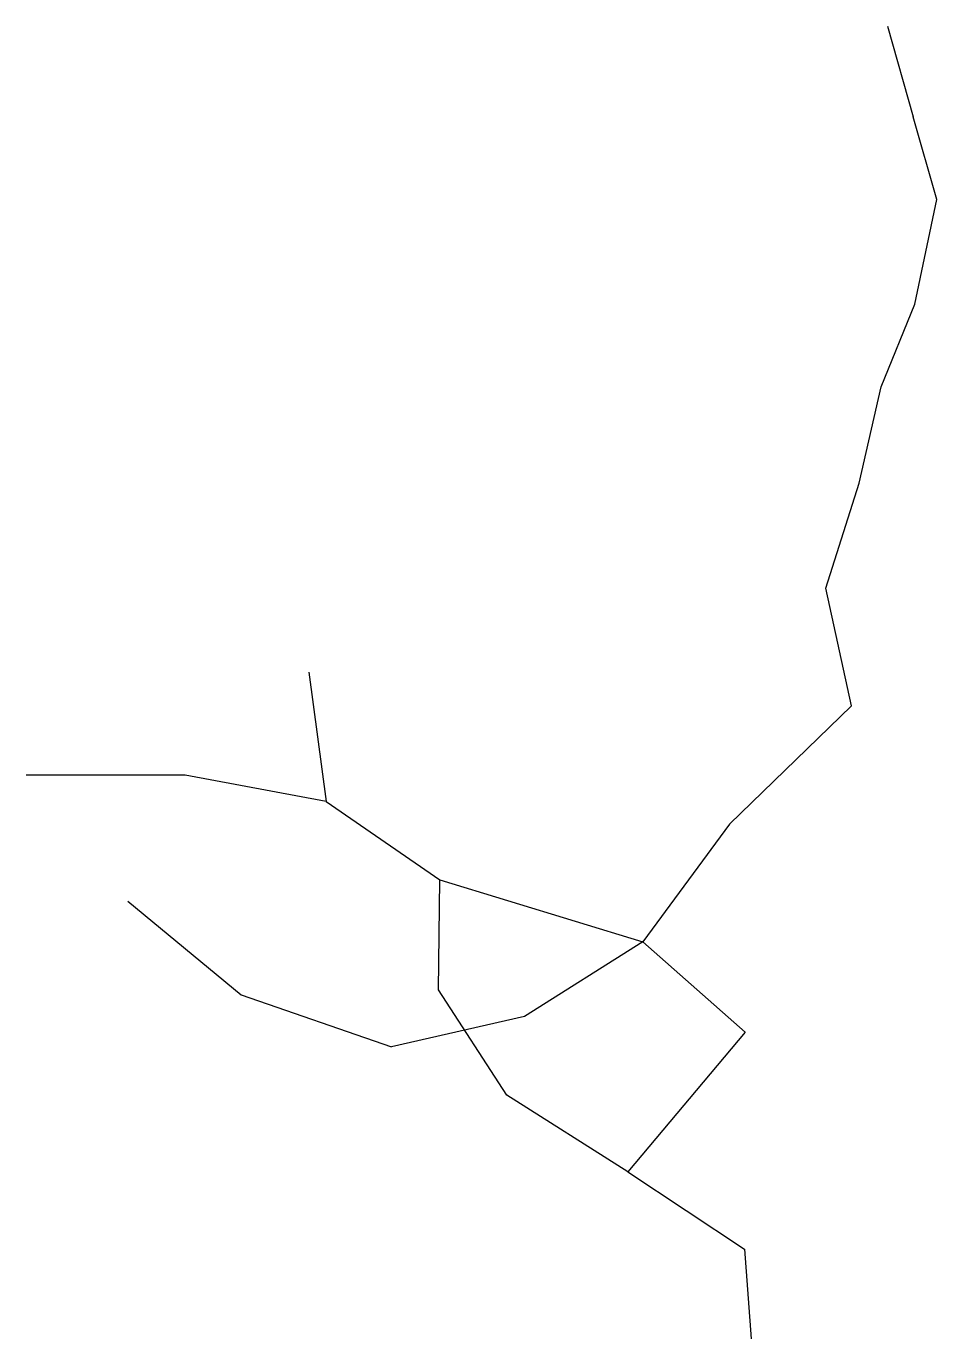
# Model space of a CAD drawing. Header units: millimetres. Extents: x 203 to 327, y -126 to 53.
import ezdxf

# ---------------------------------------------------------------- set-up
doc = ezdxf.new("R2010")
doc.units = ezdxf.units.MM
doc.layers.get('0').update_dxf_attribs({"linetype": 'CONTINUOUS'})

msp = doc.modelspace()

# ---------------------------------------------------------------- linework, layer by layer
for p, q in [((319.9, 52.7), (323.4, 40.36)), ((326.61, 29.13), (323.4, 40.36)), ((323.62, 14.93), (326.61, 29.13)), ((319.04, 3.68), (323.62, 14.93)), ((316.06, -9.43), (319.04, 3.68)), ((311.52, -23.71), (316.06, -9.43)), ((314.99, -39.71), (311.52, -23.71)), ((241.18, -35.13), (243.53, -52.71)), ((298.42, -55.79), (314.99, -39.71)), ((224.36, -49.14), (202.75, -49.14)), ((243.53, -52.71), (224.36, -49.14)), ((243.53, -52.71), (258.99, -63.38)), ((298.42, -55.79), (286.64, -71.8)), ((258.85, -78.33), (258.99, -63.38)), ((258.99, -63.38), (286.64, -71.8)), ((216.57, -66.25), (231.97, -79.01)), ((286.64, -71.8), (270.53, -81.95)), ((286.64, -71.8), (300.53, -84.09)), ((268.12, -92.63), (258.85, -78.33)), ((231.97, -79.01), (252.45, -86.05)), ((270.53, -81.95), (252.45, -86.05)), ((300.53, -84.09), (284.6, -103.05)), ((284.6, -103.05), (268.12, -92.63)), ((284.6, -103.05), (300.45, -113.56)), ((300.45, -113.56), (301.34, -125.76))]:
    msp.add_line(p, q)

doc.saveas('drawing.dxf')
